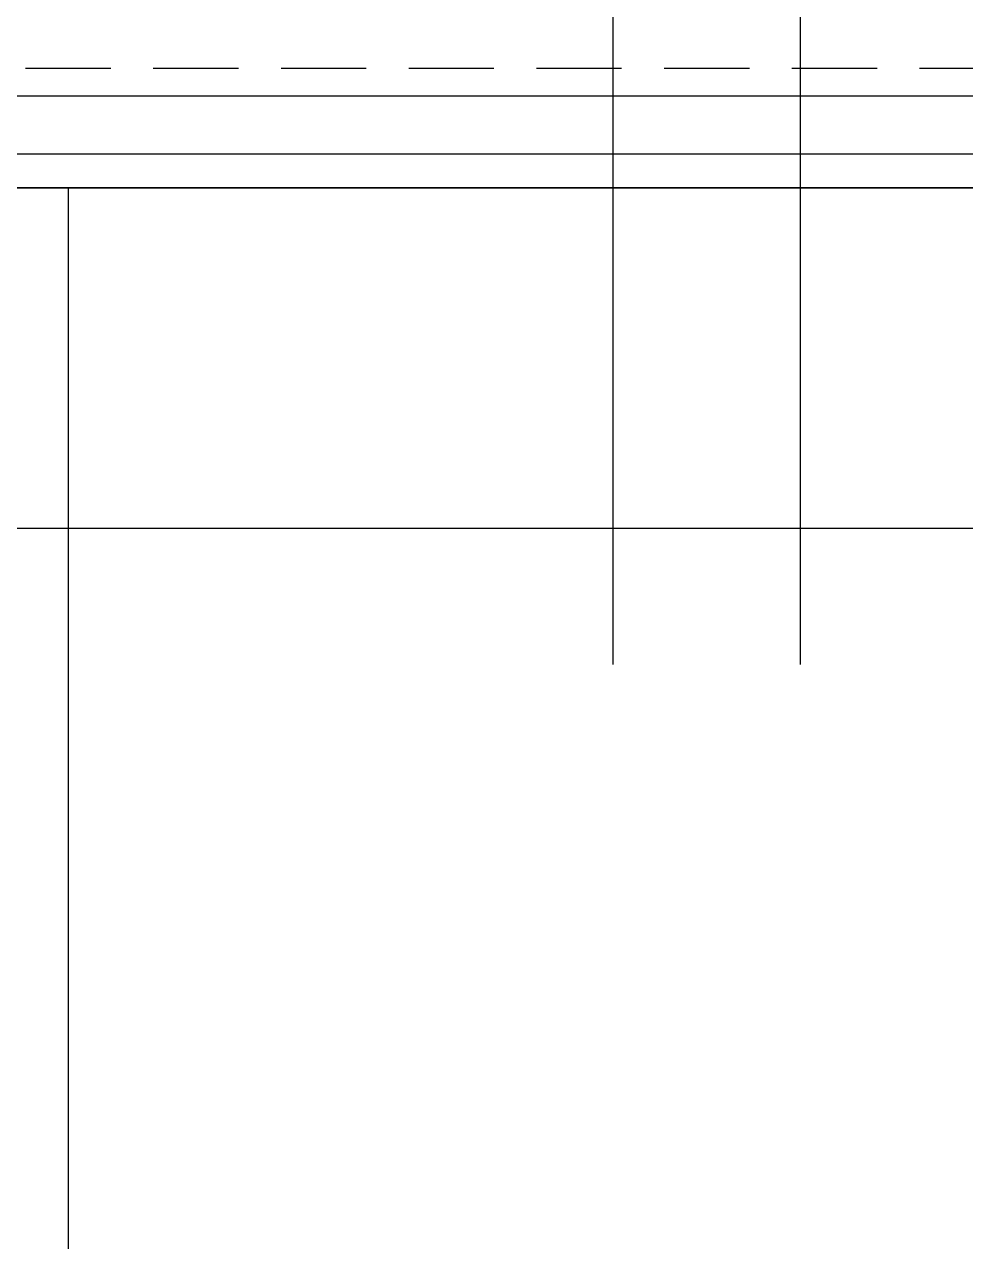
# Model space of a CAD drawing. Header units: millimetres. Extents: x 0 to 1390178, y 0 to 110113.
# Drawn here: x 693279.2 to 693555.6, y 22581.2 to 22938.7 of the extents above; entities that cross this region are included whole.
import ezdxf
from ezdxf.xclip import XClip

# ---------------------------------------------------------------- set-up
doc = ezdxf.new("R2010")
doc.units = ezdxf.units.MM
doc.header["$LTSCALE"] = 100
doc.header["$XCLIPFRAME"] = 0
doc.linetypes.add('X - 단위세대 확장형$0$CEN', pattern=[62, 60, -1, 0, -1])
doc.linetypes.add('X - 단위세대 확장형$0$X-55$0$HIDDEN', pattern=[0.375, 0.25, -0.125])
for name, color, linetype in [('SYM', 7, 'Continuous'), ('X - 단위세대 확장형$0$A-CEN', 1, 'X - 단위세대 확장형$0$CEN'), ('X - 단위세대 확장형$0$A-ETC', 7, 'Continuous'), ('X - 단위세대 확장형$0$A-FIN', 8, 'Continuous'), ('X - 단위세대 확장형$0$A-HAT', 253, 'Continuous'), ('X - 단위세대 확장형$0$A-TILE', 253, 'Continuous')]:
    doc.layers.add(name, color=color, linetype=linetype)
doc.layers.add('X - 단위세대 확장형$0$A-MC', color=171, linetype='Continuous', plot=False)

# ---------------------------------------------------------------- blocks, each defined once
blk = doc.blocks.new('X - 단위세대 확장형$0$A$C5FC655F0')
at = {"layer": 'X - 단위세대 확장형$0$A-ETC', "color": 8, "linetype": 'X - 단위세대 확장형$0$X-55$0$HIDDEN'}
blk.add_lwpolyline([(865, 1085), (-35, 1085), (-35, 15), (2335, 15), (2335, 1585), (865, 1585)], close=True, dxfattribs=at)
at = {"layer": 'X - 단위세대 확장형$0$A-ETC', "color": 8, "linetype": 'Continuous'}
for points in [[(16, 1077), (890, 1077)], [(0, 1060), (890, 1060)]]:
    blk.add_lwpolyline(points, dxfattribs=at)
at = {"layer": 'X - 단위세대 확장형$0$A-FIN'}
blk.add_line((0, 1050), (900, 1050), dxfattribs=at)
at = {"layer": 'X - 단위세대 확장형$0$A-TILE'}
for p, q in [((590, 1050), (590, 50)), ((502.86, 950), (1820.99, 950))]:
    blk.add_line(p, q, dxfattribs=at)
blk = doc.blocks.new('X - 단위세대 확장형$0$A$Ce5ea5ee9')
at = {"layer": 'X - 단위세대 확장형$0$A-CEN'}
blk.add_line((752.67, -3404.26), (752.67, -2584.26), dxfattribs=at)
at = {"layer": 'X - 단위세대 확장형$0$A-MC'}
for p, q in [((697.67, -3404.26), (697.67, -2584.26)), ((927.57, -3264.26), (-481.92, -3264.26))]:
    blk.add_line(p, q, dxfattribs=at)
at = {"layer": 'X - 단위세대 확장형$0$A-HAT'}
blk.add_blockref('X - 단위세대 확장형$0$A$C5FC655F0', (-52.33, -4314.26), dxfattribs=at)
blk = doc.blocks.new('X - 단위세대 확장형', base_point=(-475.36, -286.73))
blk.add_blockref('X - 단위세대 확장형$0$A$Ce5ea5ee9', (40004.31, 42047.37))

msp = doc.modelspace()

# ---------------------------------------------------------------- block references
at = {"layer": 'SYM'}
ref = msp.add_blockref('X - 단위세대 확장형', (652274.72, -16179.14), dxfattribs=at)
XClip(ref).set_block_clipping_path([(27286.2339647645, 22495.2025850526), (88213.6007378809, 68689.6277392105)])

doc.saveas('drawing.dxf')
